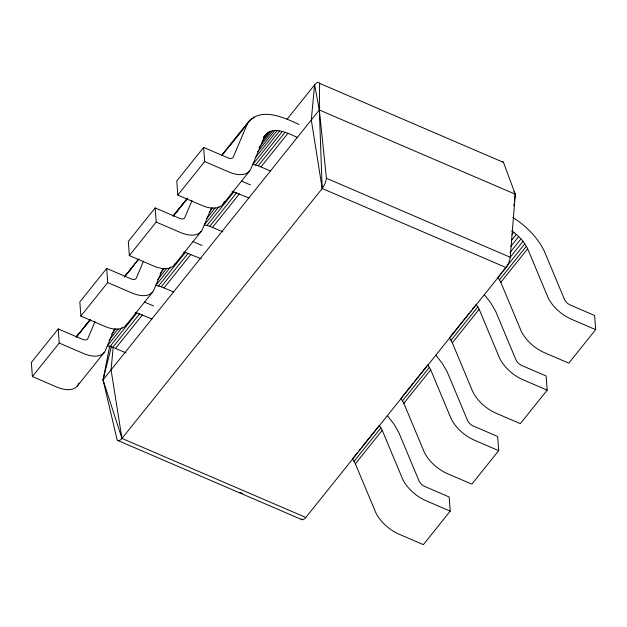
<?xml version="1.0" encoding="UTF-8"?>
<svg xmlns="http://www.w3.org/2000/svg" width="627" height="627" viewBox="0 0 627 627"><rect width="100%" height="100%" fill="white"/><g stroke="black" fill="none" stroke-linecap="round" stroke-linejoin="round"><path stroke-width="0.94" d="M287.033 119.287L314.613 84.864A9.389 3.558 -66.7 0 1 319.629 83.367L319.323 109.968L322.2 188.523L121.951 438.422A9.389 3.558 -66.7 0 1 117.061 439.496L103.04 379.891L109.756 345.994M301.132 518.96A9.389 3.558 -66.7 0 0 305.811 517.463L506.06 267.564A9.389 3.558 -66.7 0 0 510.268 257.282L515.284 194.213L503.489 162.401A9.389 3.558 -66.7 0 0 501.475 161.476M113.158 347.468L111.065 369.883L121.951 438.422L305.811 517.463M314.589 84.896L311.305 119.976L322.2 188.523L506.06 267.564M513.827 205.789L514.069 203.861M514.43 200.969L515.284 194.213L513.881 191.682M121.951 438.422L103.04 379.891L111.504 346.096M95.045 321.58L87.78 338.737A7.085 3.864 38.7 0 1 83.046 339.568L58.201 328.932L31.35 362.437L32.385 376.568L56.579 386.969A28.458 15.51 38.7 0 0 78.924 383.05M114.514 328.901L105.775 349.545A28.458 15.51 38.7 0 1 83.43 353.463L59.236 343.063L58.201 328.932M143.52 261.083L136.263 278.231A7.085 3.864 38.7 0 1 131.521 279.062L106.676 268.434L79.825 301.94L80.867 316.071L105.054 326.471A28.458 15.51 38.7 0 0 126.725 324.151M162.989 268.403L154.25 289.047A28.458 15.51 38.7 0 1 131.905 292.966L107.711 282.565L106.676 268.434M191.995 200.577L184.738 217.734A7.085 3.864 38.7 0 1 179.996 218.564L155.151 207.937L128.308 241.442L129.342 255.573L153.537 265.973A28.458 15.51 38.7 0 0 175.199 263.653M211.464 207.905L202.725 228.549A28.458 15.51 38.7 0 1 180.38 232.468L156.194 222.068L155.151 207.937M298.93 124.436C284.188 117.508 259.609 106.19 247.532 123.417L233.213 157.236A7.085 3.864 38.7 0 1 228.479 158.067L203.634 147.439L176.783 180.944L177.817 195.075L202.012 205.476A28.458 15.51 38.7 0 0 224.356 201.557M76.11 337.154L89.786 319.888M124.593 276.656L138.269 259.39M173.068 216.15L187.355 198.124M297.378 137.446C288.208 133.41 272.667 124.985 264.845 135.832L251.2 168.044A28.458 15.51 38.7 0 1 228.863 171.963L204.668 161.562L203.634 147.439M32.385 376.568L59.236 343.063M80.867 316.071L107.711 282.565M129.342 255.573L156.194 222.068M177.817 195.075L204.668 161.562M249.256 120.878L222.405 154.383L224.607 152.22M76.47 336.903L90.507 319.386M124.334 277.165L138.982 258.888M173.42 215.9L187.457 198.391M221.903 155.402L247.532 123.417M79.786 332.961L81.008 331.432M85.28 326.103L90.163 320.013M128.872 271.695L125.455 275.378M130.095 270.174L131.317 268.654M132.532 267.126L133.755 265.605M173.93 214.881L187.112 199.018M229.49 146.13L242.915 129.374M244.138 127.853L245.353 126.333M246.576 124.804L247.798 123.284M249.624 121.003L251.458 118.715M252.893 118.495L254.107 116.967M263.411 137.384L265.856 134.335M263.481 137.642L267.141 133.073M263.207 138.904L268.701 132.046M261.953 141.945L270.496 131.278M259.1 147.525L272.518 130.777M111.614 334.113L115.885 328.783M160.097 273.615L164.368 268.285M209.183 212.357L212.843 207.788M257.658 151.859L274.744 130.534M109.129 340.242L118.284 328.822M157.612 279.744L166.766 268.317M206.698 218.486L215.241 207.819M255.785 157.22L277.142 130.565M122.046 327.6L107.405 345.877L112.797 347.28L125.956 352.829M170.528 267.102L155.88 285.379L161.28 286.782L173.569 291.955M219.003 206.604L204.355 224.881L209.755 226.284L222.914 231.825M279.681 130.871L252.838 164.384L258.23 165.787L270.527 170.959M77.293 386.052L104.145 352.546M125.768 325.554L152.62 292.049M174.251 265.056L201.095 231.551M222.726 204.559L249.577 171.053M110.062 346.449L136.905 312.944L151.946 318.947M158.537 285.951L185.388 252.446L201.283 258.818M207.012 225.454L233.863 191.948L248.895 197.952M255.495 164.956L282.338 131.443M112.797 347.28L139.649 313.774M161.28 286.782L188.124 253.277M209.755 226.284L236.606 192.779M258.23 165.787L285.081 132.281M115.587 348.369L142.439 314.864M164.07 287.871L190.921 254.358M212.545 227.374L239.396 193.861M261.02 166.868L287.871 133.363M103.04 379.891L319.323 109.968L314.613 84.864M511.922 234.569L513.748 232.288C519.446 236.755 524.47 242.257 527.652 248.809L547.065 295.239A28.458 15.51 38.7 0 0 571.456 319.245L595.65 329.645L568.799 363.151L544.612 352.75A28.458 15.51 38.7 0 1 520.214 328.744L500.801 282.315L497.932 277.338L501.592 272.769M511.42 240.47L516.295 234.38M510.77 246.505L518.701 236.606M509.955 252.65L520.935 238.942M510.159 257.352L522.973 241.356M357.382 452.741L352.499 458.831L355.368 463.815L374.781 510.237A28.458 15.51 38.7 0 0 399.18 534.251L423.366 544.651L450.217 511.138L449.183 497.007L424.33 486.278A7.085 3.864 38.7 0 1 419.157 481.191L398.78 432.458L393.881 423.962L387.321 415.615M359.208 450.452L360.431 448.932M361.654 447.412L379.351 425.325L382.219 430.302L401.633 476.732A28.458 15.51 38.7 0 0 426.023 500.738L450.217 511.138M413.177 383.105L400.974 398.333L403.843 403.31L423.264 449.739A28.458 15.51 38.7 0 0 447.654 473.753L471.849 484.146L498.692 450.641L497.658 436.51L472.805 425.78A7.085 3.864 38.7 0 1 467.632 420.686L447.255 371.96L442.356 363.456L435.796 355.117M414.4 381.577L427.826 364.828L430.694 369.805L450.108 416.234A28.458 15.51 38.7 0 0 474.506 440.24L498.692 450.641M450.061 337.075L468.98 313.469M470.203 311.94L471.418 310.42M472.64 308.899L476.301 304.33L479.169 309.307L498.59 355.736A28.458 15.51 38.7 0 0 522.981 379.743L547.175 390.143L520.324 423.648L496.129 413.248A28.458 15.51 38.7 0 1 471.739 389.242L452.326 342.812L449.457 337.835M502.815 271.24L524.783 243.832M354.067 461.323L380.918 427.818M402.542 400.825L429.393 367.32M451.017 340.328L477.868 306.822M499.5 279.83L526.351 246.325M355.368 463.815L382.219 430.302M403.843 403.31L430.694 369.805M452.326 342.812L479.169 309.307M500.801 282.315L527.652 248.809M76.972 335.876L78.626 334.262M176.132 212.725L177.457 211.848M232.092 191.564L233.863 191.948M183.617 252.062L185.388 252.446M135.134 312.56L136.905 312.944M319.629 83.367L503.489 162.401M515.284 194.213L319.323 109.968L326.408 178.24A9.389 3.558 -66.7 0 1 322.2 188.523M326.408 178.24L510.268 257.282M241.458 181.07L250.455 184.934M192.983 241.567L201.972 245.431M144.508 302.065L153.497 305.929M239.937 492.32L242.625 493.48M117.829 440.499L302.034 519.689M512.823 217.475C525.888 225.689 537.347 237.014 544.212 250.957L564.59 299.69A7.085 3.864 38.7 0 0 569.763 304.785L594.615 315.514L595.65 329.645M511.757 230.838L513.748 232.288M484.271 294.619L490.831 302.959L495.73 311.462L516.107 360.188A7.085 3.864 38.7 0 0 521.28 365.282L546.133 376.012L547.175 390.143"/></g></svg>
